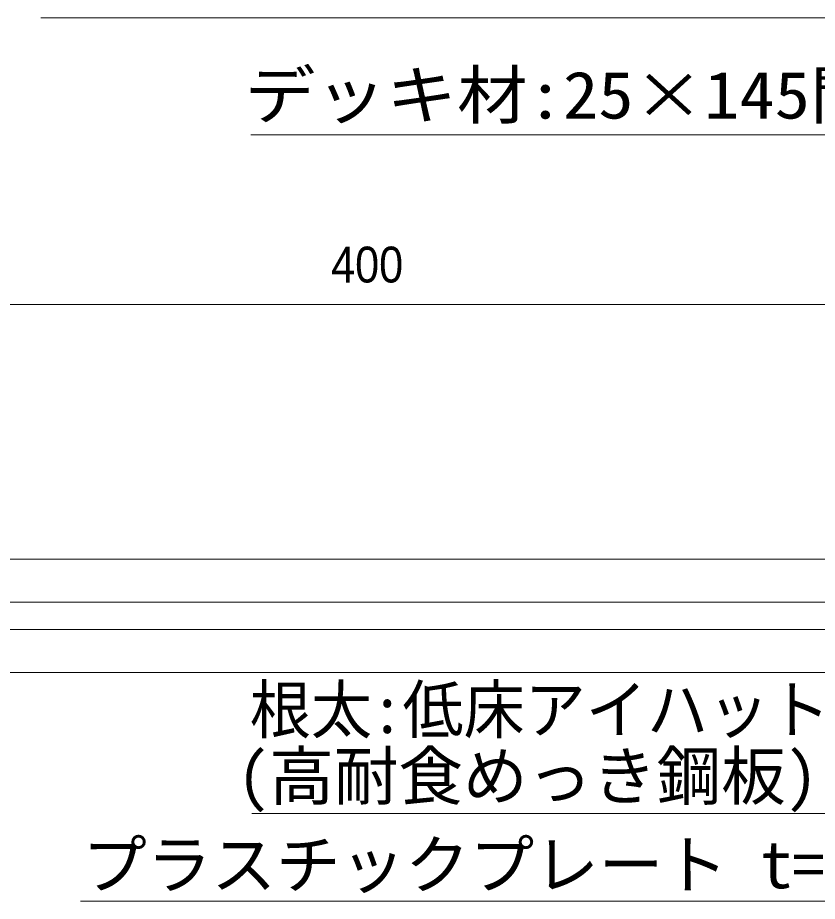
# Model space of a CAD drawing. Units: millimetres, scale not verified. Extents: x -4750 to 4750, y -3000 to 3000.
# Drawn here: x 1231.1 to 1407.6, y 586.6 to 781.8 of the extents above; entities that cross this region are included whole.
import ezdxf
from ezdxf.enums import TextEntityAlignment as Align

# ---------------------------------------------------------------- set-up
doc = ezdxf.new("R2010")
doc.units = ezdxf.units.MM
doc.header["$LTSCALE"] = 5
for name, color, linetype, lineweight in [('0-0_デッキ', 7, 'Continuous', 9), ('0-6_文字', 7, 'Continuous', 9), ('0-7_寸法', 7, 'Continuous', 9)]:
    doc.layers.add(name, color=color, linetype=linetype, lineweight=lineweight)
doc.styles.add('Osaka', font='')
doc.styles.add('ＭＳ ゴシック', font='')
doc.styles.get('Osaka').set_extended_font_data('Osaka')
doc.styles.get('ＭＳ ゴシック').set_extended_font_data('MS Gothic')

msp = doc.modelspace()

# ---------------------------------------------------------------- linework, layer by layer
at = {"layer": '0-0_デッキ'}
for p, q in [((1513.265, 662.151), (1000.765, 662.151)), ((1513.265, 652.651), (1000.765, 652.651)), ((1513.265, 646.651), (1000.765, 646.651)), ((1513.265, 637.151), (1000.765, 637.151))]:
    msp.add_line(p, q, dxfattribs=at)
at = {"layer": '0-6_文字'}
for p, q in [((1440.797, 781.757), (1236.186, 781.757)), ((1440.797, 781.757), (1265.714, 781.757)), ((1409.444, 755.892), (1282.556, 755.892)), ((1430.907, 606.02), (1282.74, 606.02)), ((1431.523, 586.605), (1244.898, 586.605))]:
    msp.add_line(p, q, dxfattribs=at)
at = {"layer": '0-7_寸法'}
msp.add_line((1118.268, 718.394), (1513.261, 718.394), dxfattribs=at)

# ---------------------------------------------------------------- texts
at = {"layer": '0-6_文字', "style": 'ＭＳ ゴシック'}
for s, width, p in [('デッキ材:25×145開', 1.1, (1281.178, 756.351)), ('根太:低床アイハット鋼', 0.95, (1282.3, 620.627))]:
    msp.add_text(s, height=10.41, dxfattribs=dict(at, width=width)).set_placement(p, align=Align.BOTTOM_LEFT)
for s, p in [('(高耐食めっき鋼板)', (1279.492, 605.917)), ('プラスチックプレート t=1.0', (1245.314, 586.353))]:
    msp.add_text(s, height=10.45, dxfattribs=at).set_placement(p, align=Align.BOTTOM_LEFT)
at = {"layer": '0-7_寸法', "style": 'Osaka', "width": 0.9}
msp.add_text('400', height=7.918, dxfattribs=at).set_placement((1300.252, 720.894), align=Align.BOTTOM_LEFT)

doc.saveas('drawing.dxf')
